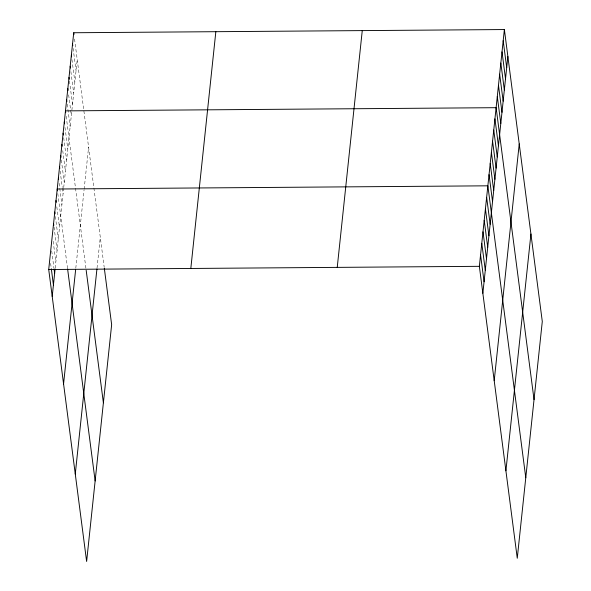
<?xml version="1.0" encoding="UTF-8"?>
<svg xmlns="http://www.w3.org/2000/svg" width="591" height="591" viewBox="0 0 591 591"><rect width="100%" height="100%" fill="white"/><g stroke="black" fill="none" stroke-linecap="round" stroke-linejoin="round"><path stroke-width="0.44" stroke-dasharray="2.96 2.22" d="M55.199 268.144L63.621 188.477M63.71 187.613L77.229 59.684M75.796 268.196L84.048 190.058M84.144 189.201L88.591 147.129M97.02 268.137L100.293 237.227M74.547 39.028L104.193 267.287M73.136 48.396L76.054 70.846M71.954 59.558L74.872 82.009M70.89 71.622L73.69 93.164M69.479 80.989L72.508 104.326M68.652 94.841L71.334 115.489M67.241 104.208L70.152 126.651M66.177 116.272L85.954 268.58M64.995 127.427L67.795 148.976M63.695 137.696L66.613 160.139M62.749 150.653L65.431 171.301M61.338 160.021L64.256 182.464M60.156 171.183L62.262 187.34M62.373 188.241L63.074 193.626M59.1 183.24L61.892 204.789M57.8 193.508L67.463 267.871M56.817 206.798L59.499 227.454M55.369 216.505L58.287 238.949M54.04 227.107L57.068 250.451M53.175 241.305L55.857 261.953M51.727 251.005L53.936 268.063M50.627 263.409L51.21 267.893"/><path stroke-width="0.89" d="M104.311 268.203L111.647 324.681L86.626 561.45L48.713 269.518L73.735 32.749L504.374 29.55L542.287 321.482L517.265 558.251L479.353 266.319L504.374 29.55M52.207 296.453L55.103 269.031M63.569 383.899L75.611 269.91M75.271 474.004L96.931 269.001M190.819 268.462L215.841 31.692M337.239 267.376L362.261 30.606M482.854 293.254L507.876 56.485M494.209 380.707L519.23 143.931M505.911 470.805L530.932 234.029M48.713 269.518L479.353 266.319M503.192 40.713L506.694 67.647M502.018 51.875L505.512 78.81M500.836 63.038L504.337 89.972M499.654 74.2L503.155 101.135M498.479 85.363L501.973 112.297M497.297 96.525L500.799 123.46M534.035 399.619L496.115 107.688L65.475 110.879L65.704 112.674M494.94 118.85L498.435 145.778M493.758 130.005L497.253 156.94M492.576 141.168L496.078 168.103M491.402 152.33L494.896 179.265M490.22 163.493L493.714 190.428M489.038 174.655L492.539 201.59M525.776 477.75L487.863 185.818L57.216 189.017L57.453 190.812M486.644 197.32L490.146 224.255M485.433 208.822L488.927 235.757M484.214 220.317L487.715 247.252M483.002 231.82L486.496 258.755M481.783 243.322L485.285 270.257M480.564 254.824L484.066 281.752M73.735 32.749L73.964 34.544M72.553 43.911L72.789 45.706M71.371 55.074L71.607 56.869M70.196 66.236L70.425 68.031M69.014 77.399L69.25 79.194M67.832 88.554L68.068 90.357M66.657 99.716L66.886 101.512M86.183 270.316L103.388 402.811M64.293 122.041L64.53 123.837M63.119 133.204L63.348 134.999M61.937 144.367L62.166 146.162M60.755 155.529L60.991 157.324M59.58 166.692L59.809 168.487M58.398 177.854L58.627 179.649M67.581 268.787L95.136 480.948M56.005 200.519L56.234 202.314M54.786 212.014L55.022 213.809M53.574 223.516L53.803 225.311M54.054 268.964L54.638 273.456M51.321 268.794L53.426 284.951"/></g></svg>
